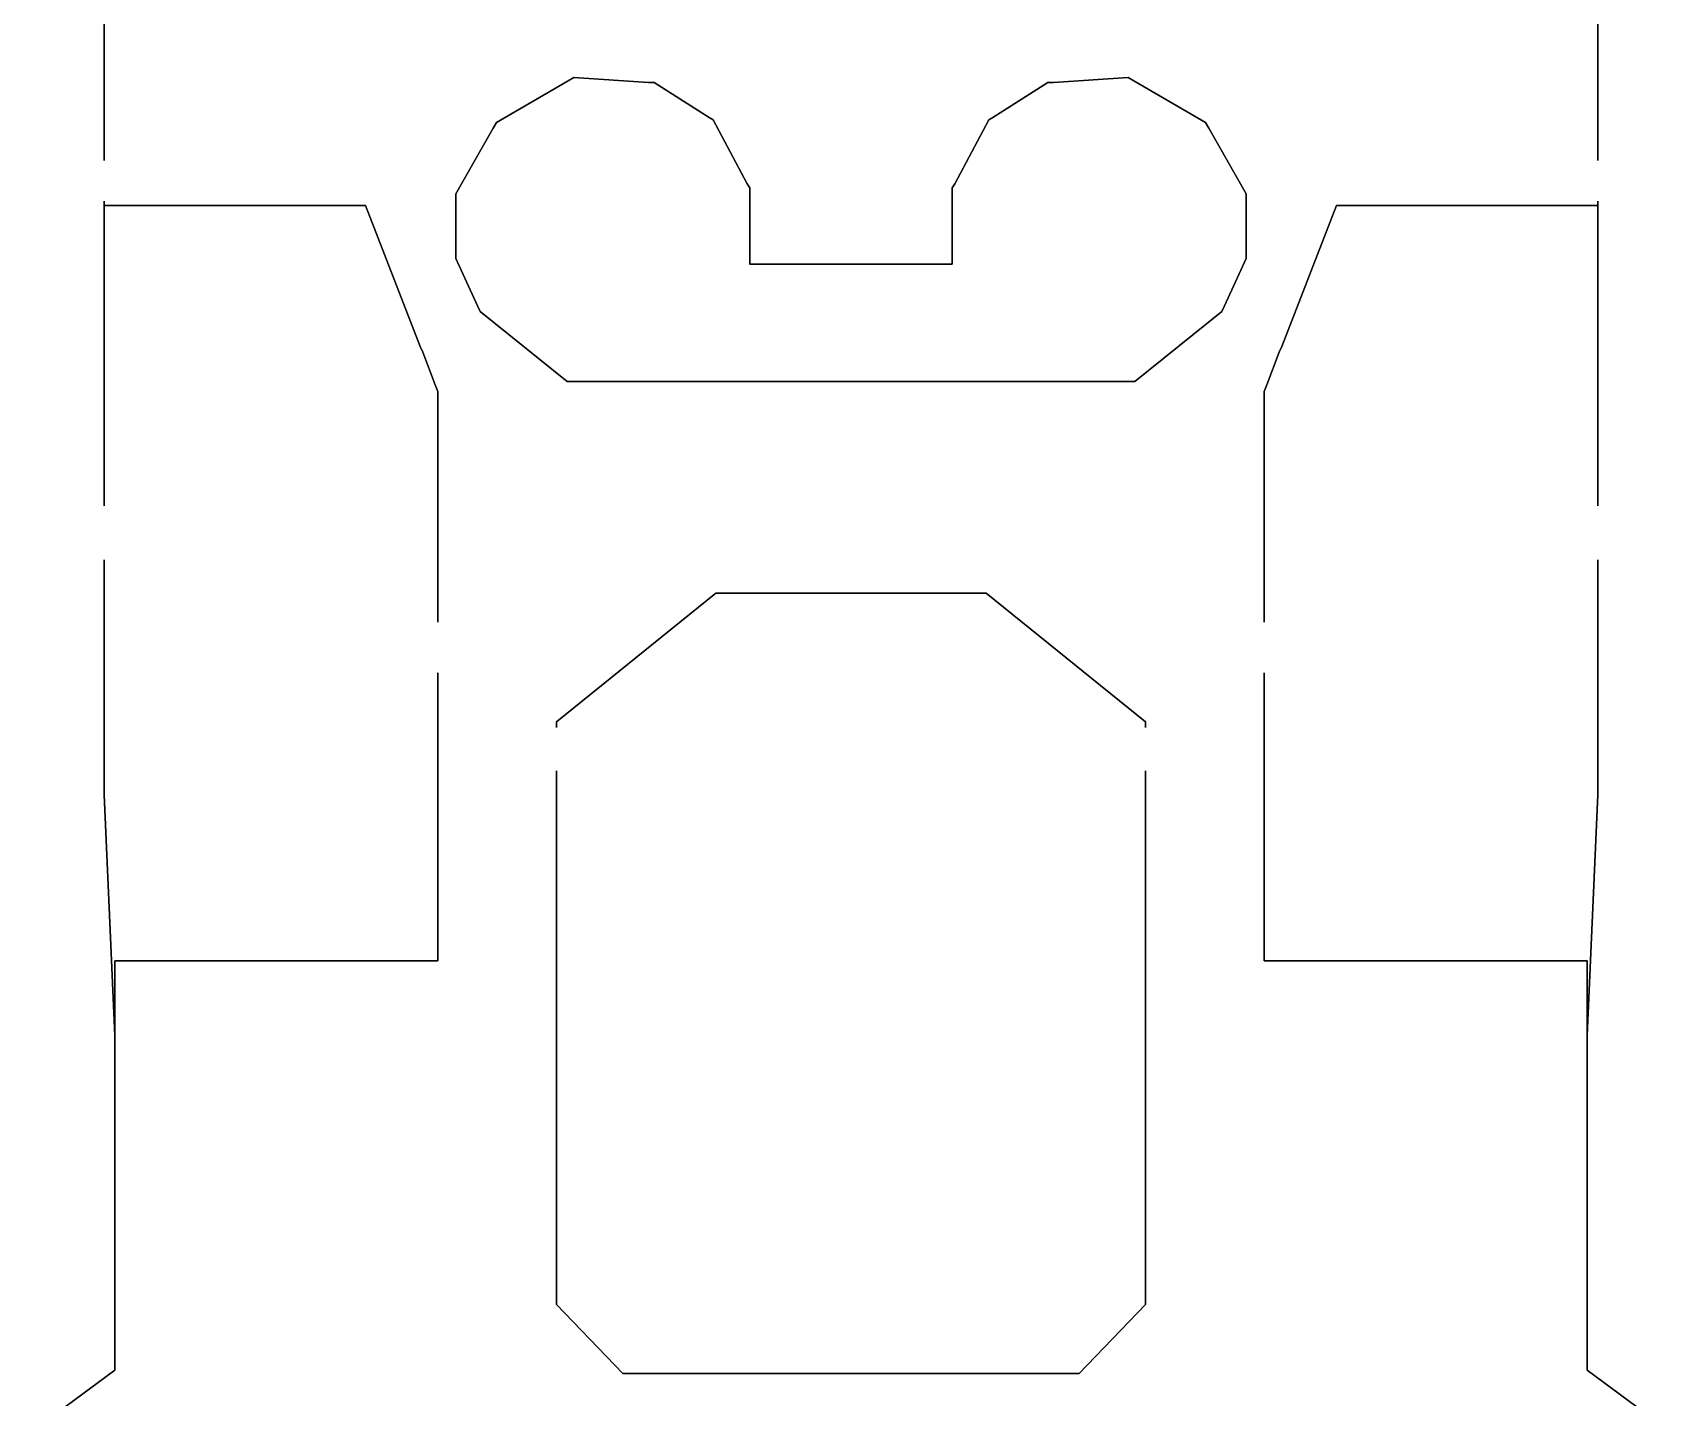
# Model space of a CAD drawing. Extents: x -10 to 10, y -44 to 57.
# Drawn here: x -9.86 to 9.86, y -32.22 to -15.78 of the extents above; entities that cross this region are included whole.
import ezdxf

# ---------------------------------------------------------------- set-up
doc = ezdxf.new("R2010")
doc.units = 0
doc.layers.add('RAILINGS', color=6, linetype='CONTINUOUS')

msp = doc.modelspace()

# ---------------------------------------------------------------- linework, layer by layer
at = {"layer": 'RAILINGS'}
for points in [[(-9, -17.32, 6.36), (-9, -13.11, 6.36), (-9, -13.11, 7.56), (-9, -17.32, 7.31)], [(-9, -17.32, 7.31), (-9, -13.11, 7.56), (-9, -13.11, 6.36), (-9, -17.32, 6.36)], [(9, -17.32, 7.31), (9, -13.11, 7.56), (9, -13.11, 6.36), (9, -17.32, 6.36)], [(9, -17.32, 6.36), (9, -13.11, 6.36), (9, -13.11, 7.56), (9, -17.32, 7.31)], [(-4.27, -16.86, 9.34), (-4.27, -16.86, 9.27), (-3.41, -16.36, 9.27), (-3.41, -16.36, 9.34)], [(-3.41, -16.36, 9.34), (-3.41, -16.36, 9.27), (-4.27, -16.86, 9.27), (-4.27, -16.86, 9.34)], [(-4.27, -16.86, 9.77), (-4.27, -16.86, 9.7), (-3.41, -16.36, 9.7), (-3.41, -16.36, 9.77)], [(-3.41, -16.36, 9.77), (-3.41, -16.36, 9.7), (-4.27, -16.86, 9.7), (-4.27, -16.86, 9.77)], [(-3.41, -16.36, 8.84), (-3.34, -16.32, 8.84), (-3.34, -16.32, 9.77), (-3.41, -16.36, 9.77)], [(-3.41, -16.36, 9.77), (-3.34, -16.32, 9.77), (-3.34, -16.32, 8.84), (-3.41, -16.36, 8.84)], [(-3.34, -16.32, 9.34), (-3.34, -16.32, 9.27), (-2.44, -16.38, 9.27), (-2.44, -16.38, 9.34)], [(-2.44, -16.38, 9.34), (-2.44, -16.38, 9.27), (-3.34, -16.32, 9.27), (-3.34, -16.32, 9.34)], [(-3.34, -16.32, 9.77), (-3.34, -16.32, 9.7), (-2.44, -16.38, 9.7), (-2.44, -16.38, 9.77)], [(-2.44, -16.38, 9.77), (-2.44, -16.38, 9.7), (-3.34, -16.32, 9.7), (-3.34, -16.32, 9.77)], [(2.44, -16.38, 9.34), (2.44, -16.38, 9.27), (3.34, -16.32, 9.27), (3.34, -16.32, 9.34)], [(3.34, -16.32, 9.34), (3.34, -16.32, 9.27), (2.44, -16.38, 9.27), (2.44, -16.38, 9.34)], [(2.44, -16.38, 9.77), (2.44, -16.38, 9.7), (3.34, -16.32, 9.7), (3.34, -16.32, 9.77)], [(3.34, -16.32, 9.77), (3.34, -16.32, 9.7), (2.44, -16.38, 9.7), (2.44, -16.38, 9.77)], [(3.41, -16.36, 9.77), (3.34, -16.32, 9.77), (3.34, -16.32, 8.84), (3.41, -16.36, 8.84)], [(3.41, -16.36, 8.84), (3.34, -16.32, 8.84), (3.34, -16.32, 9.77), (3.41, -16.36, 9.77)], [(3.41, -16.36, 9.34), (3.41, -16.36, 9.27), (4.27, -16.86, 9.27), (4.27, -16.86, 9.34)], [(4.27, -16.86, 9.34), (4.27, -16.86, 9.27), (3.41, -16.36, 9.27), (3.41, -16.36, 9.34)], [(3.41, -16.36, 9.77), (3.41, -16.36, 9.7), (4.27, -16.86, 9.7), (4.27, -16.86, 9.77)], [(4.27, -16.86, 9.77), (4.27, -16.86, 9.7), (3.41, -16.36, 9.7), (3.41, -16.36, 9.77)], [(-2.44, -16.38, 9.77), (-2.37, -16.38, 9.77), (-2.37, -16.38, 8.84), (-2.44, -16.38, 8.84)], [(-2.44, -16.38, 8.84), (-2.37, -16.38, 8.84), (-2.37, -16.38, 9.77), (-2.44, -16.38, 9.77)], [(-2.37, -16.38, 9.34), (-2.37, -16.38, 9.27), (-1.71, -16.8, 9.27), (-1.71, -16.8, 9.34)], [(-1.71, -16.8, 9.34), (-1.71, -16.8, 9.27), (-2.37, -16.38, 9.27), (-2.37, -16.38, 9.34)], [(-2.37, -16.38, 9.77), (-2.37, -16.38, 9.7), (-1.71, -16.8, 9.7), (-1.71, -16.8, 9.77)], [(-1.71, -16.8, 9.77), (-1.71, -16.8, 9.7), (-2.37, -16.38, 9.7), (-2.37, -16.38, 9.77)], [(1.71, -16.8, 9.34), (1.71, -16.8, 9.27), (2.37, -16.38, 9.27), (2.37, -16.38, 9.34)], [(2.37, -16.38, 9.34), (2.37, -16.38, 9.27), (1.71, -16.8, 9.27), (1.71, -16.8, 9.34)], [(1.71, -16.8, 9.77), (1.71, -16.8, 9.7), (2.37, -16.38, 9.7), (2.37, -16.38, 9.77)], [(2.37, -16.38, 9.77), (2.37, -16.38, 9.7), (1.71, -16.8, 9.7), (1.71, -16.8, 9.77)], [(2.44, -16.38, 9.77), (2.37, -16.38, 9.77), (2.37, -16.38, 8.84), (2.44, -16.38, 8.84)], [(2.44, -16.38, 8.84), (2.37, -16.38, 8.84), (2.37, -16.38, 9.77), (2.44, -16.38, 9.77)], [(-4.76, -17.72, 9.34), (-4.76, -17.72, 9.27), (-4.31, -16.93, 9.27), (-4.31, -16.93, 9.34)], [(-4.31, -16.93, 9.34), (-4.31, -16.93, 9.27), (-4.76, -17.72, 9.27), (-4.76, -17.72, 9.34)], [(-4.76, -17.72, 9.77), (-4.76, -17.72, 9.7), (-4.31, -16.93, 9.7), (-4.31, -16.93, 9.77)], [(-4.31, -16.93, 9.77), (-4.31, -16.93, 9.7), (-4.76, -17.72, 9.7), (-4.76, -17.72, 9.77)], [(-4.31, -16.93, 8.84), (-4.27, -16.86, 8.84), (-4.27, -16.86, 9.77), (-4.31, -16.93, 9.77)], [(-4.31, -16.93, 9.77), (-4.27, -16.86, 9.77), (-4.27, -16.86, 8.84), (-4.31, -16.93, 8.84)], [(-1.71, -16.8, 9.77), (-1.66, -16.83, 9.77), (-1.66, -16.83, 8.84), (-1.71, -16.8, 8.84)], [(-1.71, -16.8, 8.84), (-1.66, -16.83, 8.84), (-1.66, -16.83, 9.77), (-1.71, -16.8, 9.77)], [(-1.25, -17.6, 9.34), (-1.25, -17.6, 9.27), (-1.66, -16.83, 9.27), (-1.66, -16.83, 9.34)], [(-1.66, -16.83, 9.34), (-1.66, -16.83, 9.27), (-1.25, -17.6, 9.27), (-1.25, -17.6, 9.34)], [(-1.66, -16.83, 9.77), (-1.66, -16.83, 9.7), (-1.25, -17.6, 9.7), (-1.25, -17.6, 9.77)], [(-1.25, -17.6, 9.77), (-1.25, -17.6, 9.7), (-1.66, -16.83, 9.7), (-1.66, -16.83, 9.77)], [(1.25, -17.6, 9.34), (1.25, -17.6, 9.27), (1.66, -16.83, 9.27), (1.66, -16.83, 9.34)], [(1.66, -16.83, 9.34), (1.66, -16.83, 9.27), (1.25, -17.6, 9.27), (1.25, -17.6, 9.34)], [(1.25, -17.6, 9.77), (1.25, -17.6, 9.7), (1.66, -16.83, 9.7), (1.66, -16.83, 9.77)], [(1.66, -16.83, 9.77), (1.66, -16.83, 9.7), (1.25, -17.6, 9.7), (1.25, -17.6, 9.77)], [(1.71, -16.8, 8.84), (1.66, -16.83, 8.84), (1.66, -16.83, 9.77), (1.71, -16.8, 9.77)], [(1.71, -16.8, 9.77), (1.66, -16.83, 9.77), (1.66, -16.83, 8.84), (1.71, -16.8, 8.84)], [(4.31, -16.93, 9.77), (4.27, -16.86, 9.77), (4.27, -16.86, 8.84), (4.31, -16.93, 8.84)], [(4.31, -16.93, 8.84), (4.27, -16.86, 8.84), (4.27, -16.86, 9.77), (4.31, -16.93, 9.77)], [(4.76, -17.72, 9.77), (4.76, -17.72, 9.7), (4.31, -16.93, 9.7), (4.31, -16.93, 9.77)], [(4.31, -16.93, 9.77), (4.31, -16.93, 9.7), (4.76, -17.72, 9.7), (4.76, -17.72, 9.77)], [(4.76, -17.72, 9.34), (4.76, -17.72, 9.27), (4.31, -16.93, 9.27), (4.31, -16.93, 9.34)], [(4.31, -16.93, 9.34), (4.31, -16.93, 9.27), (4.76, -17.72, 9.27), (4.76, -17.72, 9.34)], [(-4.76, -17.79, 9.77), (-4.76, -17.72, 9.77), (-4.76, -17.72, 8.84), (-4.76, -17.79, 8.84)], [(-4.76, -17.79, 8.84), (-4.76, -17.72, 8.84), (-4.76, -17.72, 9.77), (-4.76, -17.79, 9.77)], [(-1.25, -17.6, 9.77), (-1.22, -17.65, 9.77), (-1.22, -17.65, 8.84), (-1.25, -17.6, 8.84)], [(-1.25, -17.6, 8.84), (-1.22, -17.65, 8.84), (-1.22, -17.65, 9.77), (-1.25, -17.6, 9.77)], [(-1.22, -18.52, 9.34), (-1.22, -18.52, 9.27), (-1.22, -17.65, 9.27), (-1.22, -17.65, 9.34)], [(-1.22, -17.65, 9.34), (-1.22, -17.65, 9.27), (-1.22, -18.52, 9.27), (-1.22, -18.52, 9.34)], [(-1.22, -18.52, 9.77), (-1.22, -18.52, 9.7), (-1.22, -17.65, 9.7), (-1.22, -17.65, 9.77)], [(-1.22, -17.65, 9.77), (-1.22, -17.65, 9.7), (-1.22, -18.52, 9.7), (-1.22, -18.52, 9.77)], [(1.25, -17.6, 8.84), (1.22, -17.65, 8.84), (1.22, -17.65, 9.77), (1.25, -17.6, 9.77)], [(1.25, -17.6, 9.77), (1.22, -17.65, 9.77), (1.22, -17.65, 8.84), (1.25, -17.6, 8.84)], [(1.22, -18.52, 9.34), (1.22, -18.52, 9.27), (1.22, -17.65, 9.27), (1.22, -17.65, 9.34)], [(1.22, -17.65, 9.34), (1.22, -17.65, 9.27), (1.22, -18.52, 9.27), (1.22, -18.52, 9.34)], [(1.22, -18.52, 9.77), (1.22, -18.52, 9.7), (1.22, -17.65, 9.7), (1.22, -17.65, 9.77)], [(1.22, -17.65, 9.77), (1.22, -17.65, 9.7), (1.22, -18.52, 9.7), (1.22, -18.52, 9.77)], [(4.76, -17.79, 8.84), (4.76, -17.72, 8.84), (4.76, -17.72, 9.77), (4.76, -17.79, 9.77)], [(4.76, -17.79, 9.77), (4.76, -17.72, 9.77), (4.76, -17.72, 8.84), (4.76, -17.79, 8.84)], [(-9, -17.86, 7.29), (-9, -17.81, 7.29), (-9, -17.81, 6.36), (-9, -17.86, 6.36)], [(-9, -17.86, 6.36), (-9, -17.81, 6.36), (-9, -17.81, 7.29), (-9, -17.86, 7.29)], [(-9, -17.86, 6.86), (-9, -17.86, 6.79), (-5.9, -17.86, 6.79), (-5.9, -17.86, 6.86)], [(-5.9, -17.86, 6.86), (-5.9, -17.86, 6.79), (-9, -17.86, 6.79), (-9, -17.86, 6.86)], [(-5.9, -17.86, 7.29), (-5.9, -17.86, 7.22), (-9, -17.86, 7.22), (-9, -17.86, 7.29)], [(-9, -17.86, 7.29), (-9, -17.86, 7.22), (-5.9, -17.86, 7.22), (-5.9, -17.86, 7.29)], [(-9, -17.86, 4.49), (-9, -17.86, 4.42), (-9, -18.99, 4.42), (-9, -18.99, 4.49)], [(-9, -18.99, 4.49), (-9, -18.99, 4.42), (-9, -17.86, 4.42), (-9, -17.86, 4.49)], [(-9, -17.86, 4.92), (-9, -17.86, 4.85), (-9, -18.99, 4.85), (-9, -18.99, 4.92)], [(-9, -18.99, 4.92), (-9, -18.99, 4.85), (-9, -17.86, 4.85), (-9, -17.86, 4.92)], [(-5.9, -17.86, 6.36), (-5.85, -17.86, 6.36), (-5.85, -17.86, 7.29), (-5.9, -17.86, 7.29)], [(-5.9, -17.86, 7.29), (-5.85, -17.86, 7.29), (-5.85, -17.86, 6.36), (-5.9, -17.86, 6.36)], [(-5.85, -17.86, 7.29), (-5.85, -17.86, 7.22), (-5.19, -19.56, 7.22), (-5.19, -19.56, 7.29)], [(-5.19, -19.56, 7.29), (-5.19, -19.56, 7.22), (-5.85, -17.86, 7.22), (-5.85, -17.86, 7.29)], [(-5.19, -19.56, 6.86), (-5.19, -19.56, 6.79), (-5.85, -17.86, 6.79), (-5.85, -17.86, 6.86)], [(-5.85, -17.86, 6.86), (-5.85, -17.86, 6.79), (-5.19, -19.56, 6.79), (-5.19, -19.56, 6.86)], [(-4.76, -17.79, 9.34), (-4.76, -17.79, 9.27), (-4.76, -18.43, 9.27), (-4.76, -18.43, 9.34)], [(-4.76, -18.43, 9.34), (-4.76, -18.43, 9.27), (-4.76, -17.79, 9.27), (-4.76, -17.79, 9.34)], [(-4.76, -17.79, 9.77), (-4.76, -17.79, 9.7), (-4.76, -18.43, 9.7), (-4.76, -18.43, 9.77)], [(-4.76, -18.43, 9.77), (-4.76, -18.43, 9.7), (-4.76, -17.79, 9.7), (-4.76, -17.79, 9.77)], [(4.76, -17.79, 9.34), (4.76, -17.79, 9.27), (4.76, -18.43, 9.27), (4.76, -18.43, 9.34)], [(4.76, -18.43, 9.34), (4.76, -18.43, 9.27), (4.76, -17.79, 9.27), (4.76, -17.79, 9.34)], [(4.76, -17.79, 9.77), (4.76, -17.79, 9.7), (4.76, -18.43, 9.7), (4.76, -18.43, 9.77)], [(4.76, -18.43, 9.77), (4.76, -18.43, 9.7), (4.76, -17.79, 9.7), (4.76, -17.79, 9.77)], [(5.85, -17.86, 6.86), (5.85, -17.86, 6.79), (5.19, -19.56, 6.79), (5.19, -19.56, 6.86)], [(5.19, -19.56, 6.86), (5.19, -19.56, 6.79), (5.85, -17.86, 6.79), (5.85, -17.86, 6.86)], [(5.19, -19.56, 7.29), (5.19, -19.56, 7.22), (5.85, -17.86, 7.22), (5.85, -17.86, 7.29)], [(5.85, -17.86, 7.29), (5.85, -17.86, 7.22), (5.19, -19.56, 7.22), (5.19, -19.56, 7.29)], [(5.9, -17.86, 7.29), (5.85, -17.86, 7.29), (5.85, -17.86, 6.36), (5.9, -17.86, 6.36)], [(5.9, -17.86, 6.36), (5.85, -17.86, 6.36), (5.85, -17.86, 7.29), (5.9, -17.86, 7.29)], [(9, -17.86, 7.29), (9, -17.86, 7.22), (5.9, -17.86, 7.22), (5.9, -17.86, 7.29)], [(5.9, -17.86, 7.29), (5.9, -17.86, 7.22), (9, -17.86, 7.22), (9, -17.86, 7.29)], [(5.9, -17.86, 6.86), (5.9, -17.86, 6.79), (9, -17.86, 6.79), (9, -17.86, 6.86)], [(9, -17.86, 6.86), (9, -17.86, 6.79), (5.9, -17.86, 6.79), (5.9, -17.86, 6.86)], [(9, -17.86, 6.36), (9, -17.81, 6.36), (9, -17.81, 7.29), (9, -17.86, 7.29)], [(9, -17.86, 7.29), (9, -17.81, 7.29), (9, -17.81, 6.36), (9, -17.86, 6.36)], [(9, -18.99, 4.92), (9, -18.99, 4.85), (9, -17.86, 4.85), (9, -17.86, 4.92)], [(9, -17.86, 4.92), (9, -17.86, 4.85), (9, -18.99, 4.85), (9, -18.99, 4.92)], [(9, -18.99, 4.49), (9, -18.99, 4.42), (9, -17.86, 4.42), (9, -17.86, 4.49)], [(9, -17.86, 4.49), (9, -17.86, 4.42), (9, -18.99, 4.42), (9, -18.99, 4.49)], [(-4.76, -18.5, 9.77), (-4.76, -18.43, 9.77), (-4.76, -18.43, 8.84), (-4.76, -18.5, 8.84)], [(-4.76, -18.5, 8.84), (-4.76, -18.43, 8.84), (-4.76, -18.43, 9.77), (-4.76, -18.5, 9.77)], [(-4.5, -19.07, 9.34), (-4.5, -19.07, 9.27), (-4.76, -18.5, 9.27), (-4.76, -18.5, 9.34)], [(-4.76, -18.5, 9.34), (-4.76, -18.5, 9.27), (-4.5, -19.07, 9.27), (-4.5, -19.07, 9.34)], [(-4.5, -19.07, 9.77), (-4.5, -19.07, 9.7), (-4.76, -18.5, 9.7), (-4.76, -18.5, 9.77)], [(-4.76, -18.5, 9.77), (-4.76, -18.5, 9.7), (-4.5, -19.07, 9.7), (-4.5, -19.07, 9.77)], [(-1.22, -18.52, 8.84), (-1.22, -18.57, 8.84), (-1.22, -18.57, 9.77), (-1.22, -18.52, 9.77)], [(-1.22, -18.52, 9.77), (-1.22, -18.57, 9.77), (-1.22, -18.57, 8.84), (-1.22, -18.52, 8.84)], [(1.22, -18.52, 8.84), (1.22, -18.57, 8.84), (1.22, -18.57, 9.77), (1.22, -18.52, 9.77)], [(1.22, -18.52, 9.77), (1.22, -18.57, 9.77), (1.22, -18.57, 8.84), (1.22, -18.52, 8.84)], [(4.76, -18.5, 9.34), (4.76, -18.5, 9.27), (4.5, -19.07, 9.27), (4.5, -19.07, 9.34)], [(4.5, -19.07, 9.34), (4.5, -19.07, 9.27), (4.76, -18.5, 9.27), (4.76, -18.5, 9.34)], [(4.76, -18.5, 9.77), (4.76, -18.5, 9.7), (4.5, -19.07, 9.7), (4.5, -19.07, 9.77)], [(4.5, -19.07, 9.77), (4.5, -19.07, 9.7), (4.76, -18.5, 9.7), (4.76, -18.5, 9.77)], [(4.76, -18.5, 8.84), (4.76, -18.43, 8.84), (4.76, -18.43, 9.77), (4.76, -18.5, 9.77)], [(4.76, -18.5, 9.77), (4.76, -18.43, 9.77), (4.76, -18.43, 8.84), (4.76, -18.5, 8.84)], [(-1.22, -18.57, 9.77), (-1.22, -18.57, 9.7), (1.22, -18.57, 9.7), (1.22, -18.57, 9.77)], [(1.22, -18.57, 9.77), (1.22, -18.57, 9.7), (-1.22, -18.57, 9.7), (-1.22, -18.57, 9.77)], [(-1.22, -18.57, 9.34), (-1.22, -18.57, 9.27), (1.22, -18.57, 9.27), (1.22, -18.57, 9.34)], [(1.22, -18.57, 9.34), (1.22, -18.57, 9.27), (-1.22, -18.57, 9.27), (-1.22, -18.57, 9.34)], [(-9, -18.99, 3.99), (-9, -19.06, 3.99), (-9, -19.06, 4.92), (-9, -18.99, 4.92)], [(-9, -18.99, 4.92), (-9, -19.06, 4.92), (-9, -19.06, 3.99), (-9, -18.99, 3.99)], [(-9, -21.41, 4.49), (-9, -21.41, 4.42), (-9, -19.06, 4.42), (-9, -19.06, 4.49)], [(-9, -19.06, 4.49), (-9, -19.06, 4.42), (-9, -21.41, 4.42), (-9, -21.41, 4.49)], [(-9, -21.41, 4.92), (-9, -21.41, 4.85), (-9, -19.06, 4.85), (-9, -19.06, 4.92)], [(-9, -19.06, 4.92), (-9, -19.06, 4.85), (-9, -21.41, 4.85), (-9, -21.41, 4.92)], [(-4.47, -19.14, 9.77), (-4.5, -19.07, 9.77), (-4.5, -19.07, 8.84), (-4.47, -19.14, 8.84)], [(-4.47, -19.14, 8.84), (-4.5, -19.07, 8.84), (-4.5, -19.07, 9.77), (-4.47, -19.14, 9.77)], [(4.47, -19.14, 8.84), (4.5, -19.07, 8.84), (4.5, -19.07, 9.77), (4.47, -19.14, 9.77)], [(4.47, -19.14, 9.77), (4.5, -19.07, 9.77), (4.5, -19.07, 8.84), (4.47, -19.14, 8.84)], [(9, -18.99, 4.92), (9, -19.06, 4.92), (9, -19.06, 3.99), (9, -18.99, 3.99)], [(9, -18.99, 3.99), (9, -19.06, 3.99), (9, -19.06, 4.92), (9, -18.99, 4.92)], [(9, -19.06, 4.92), (9, -19.06, 4.85), (9, -21.41, 4.85), (9, -21.41, 4.92)], [(9, -21.41, 4.92), (9, -21.41, 4.85), (9, -19.06, 4.85), (9, -19.06, 4.92)], [(9, -19.06, 4.49), (9, -19.06, 4.42), (9, -21.41, 4.42), (9, -21.41, 4.49)], [(9, -21.41, 4.49), (9, -21.41, 4.42), (9, -19.06, 4.42), (9, -19.06, 4.49)], [(-3.42, -19.98, 9.34), (-3.42, -19.98, 9.27), (-4.47, -19.14, 9.27), (-4.47, -19.14, 9.34)], [(-4.47, -19.14, 9.34), (-4.47, -19.14, 9.27), (-3.42, -19.98, 9.27), (-3.42, -19.98, 9.34)], [(-3.42, -19.98, 9.77), (-3.42, -19.98, 9.7), (-4.47, -19.14, 9.7), (-4.47, -19.14, 9.77)], [(-4.47, -19.14, 9.77), (-4.47, -19.14, 9.7), (-3.42, -19.98, 9.7), (-3.42, -19.98, 9.77)], [(3.42, -19.98, 9.77), (3.42, -19.98, 9.7), (4.47, -19.14, 9.7), (4.47, -19.14, 9.77)], [(4.47, -19.14, 9.77), (4.47, -19.14, 9.7), (3.42, -19.98, 9.7), (3.42, -19.98, 9.77)], [(3.42, -19.98, 9.34), (3.42, -19.98, 9.27), (4.47, -19.14, 9.27), (4.47, -19.14, 9.34)], [(4.47, -19.14, 9.34), (4.47, -19.14, 9.27), (3.42, -19.98, 9.27), (3.42, -19.98, 9.34)], [(-5.19, -19.56, 7.29), (-5.16, -19.63, 7.29), (-5.16, -19.63, 6.36), (-5.19, -19.56, 6.36)], [(-5.19, -19.56, 6.36), (-5.16, -19.63, 6.36), (-5.16, -19.63, 7.29), (-5.19, -19.56, 7.29)], [(-5.16, -19.63, 7.29), (-5.16, -19.63, 7.22), (-5.01, -20.02, 7.22), (-5.01, -20.02, 7.29)], [(-5.01, -20.02, 7.29), (-5.01, -20.02, 7.22), (-5.16, -19.63, 7.22), (-5.16, -19.63, 7.29)], [(-5.01, -20.02, 6.86), (-5.01, -20.02, 6.79), (-5.16, -19.63, 6.79), (-5.16, -19.63, 6.86)], [(-5.16, -19.63, 6.86), (-5.16, -19.63, 6.79), (-5.01, -20.02, 6.79), (-5.01, -20.02, 6.86)], [(5.16, -19.63, 6.86), (5.16, -19.63, 6.79), (5.01, -20.02, 6.79), (5.01, -20.02, 6.86)], [(5.01, -20.02, 6.86), (5.01, -20.02, 6.79), (5.16, -19.63, 6.79), (5.16, -19.63, 6.86)], [(5.01, -20.02, 7.29), (5.01, -20.02, 7.22), (5.16, -19.63, 7.22), (5.16, -19.63, 7.29)], [(5.16, -19.63, 7.29), (5.16, -19.63, 7.22), (5.01, -20.02, 7.22), (5.01, -20.02, 7.29)], [(5.19, -19.56, 6.36), (5.16, -19.63, 6.36), (5.16, -19.63, 7.29), (5.19, -19.56, 7.29)], [(5.19, -19.56, 7.29), (5.16, -19.63, 7.29), (5.16, -19.63, 6.36), (5.19, -19.56, 6.36)], [(-5.01, -20.02, 6.36), (-4.98, -20.1, 6.36), (-4.98, -20.1, 7.29), (-5.01, -20.02, 7.29)], [(-5.01, -20.02, 7.29), (-4.98, -20.1, 7.29), (-4.98, -20.1, 6.36), (-5.01, -20.02, 6.36)], [(-4.98, -20.1, 7.29), (-4.98, -20.1, 7.22), (-4.98, -22.81, 7.22), (-4.98, -22.81, 7.29)], [(-4.98, -22.81, 7.29), (-4.98, -22.81, 7.22), (-4.98, -20.1, 7.22), (-4.98, -20.1, 7.29)], [(-4.98, -22.81, 6.86), (-4.98, -22.81, 6.79), (-4.98, -20.1, 6.79), (-4.98, -20.1, 6.86)], [(-4.98, -20.1, 6.86), (-4.98, -20.1, 6.79), (-4.98, -22.81, 6.79), (-4.98, -22.81, 6.86)], [(-3.35, -19.98, 8.84), (-3.42, -19.98, 8.84), (-3.42, -19.98, 9.77), (-3.35, -19.98, 9.77)], [(-3.35, -19.98, 9.77), (-3.42, -19.98, 9.77), (-3.42, -19.98, 8.84), (-3.35, -19.98, 8.84)], [(3.35, -19.98, 9.77), (3.35, -19.98, 9.7), (-3.35, -19.98, 9.7), (-3.35, -19.98, 9.77)], [(-3.35, -19.98, 9.77), (-3.35, -19.98, 9.7), (3.35, -19.98, 9.7), (3.35, -19.98, 9.77)], [(3.35, -19.98, 9.34), (3.35, -19.98, 9.27), (-3.35, -19.98, 9.27), (-3.35, -19.98, 9.34)], [(-3.35, -19.98, 9.34), (-3.35, -19.98, 9.27), (3.35, -19.98, 9.27), (3.35, -19.98, 9.34)], [(3.35, -19.98, 8.84), (3.42, -19.98, 8.84), (3.42, -19.98, 9.77), (3.35, -19.98, 9.77)], [(3.35, -19.98, 9.77), (3.42, -19.98, 9.77), (3.42, -19.98, 8.84), (3.35, -19.98, 8.84)], [(5.01, -20.02, 7.29), (4.98, -20.1, 7.29), (4.98, -20.1, 6.36), (5.01, -20.02, 6.36)], [(5.01, -20.02, 6.36), (4.98, -20.1, 6.36), (4.98, -20.1, 7.29), (5.01, -20.02, 7.29)], [(4.98, -20.1, 6.86), (4.98, -20.1, 6.79), (4.98, -22.81, 6.79), (4.98, -22.81, 6.86)], [(4.98, -22.81, 6.86), (4.98, -22.81, 6.79), (4.98, -20.1, 6.79), (4.98, -20.1, 6.86)], [(4.98, -22.81, 7.29), (4.98, -22.81, 7.22), (4.98, -20.1, 7.22), (4.98, -20.1, 7.29)], [(4.98, -20.1, 7.29), (4.98, -20.1, 7.22), (4.98, -22.81, 7.22), (4.98, -22.81, 7.29)], [(-9, -21.41, 4.92), (-9, -21.48, 4.92), (-9, -21.48, 3.99), (-9, -21.41, 3.99)], [(-9, -21.41, 3.99), (-9, -21.48, 3.99), (-9, -21.48, 4.92), (-9, -21.41, 4.92)], [(9, -21.41, 3.99), (9, -21.48, 3.99), (9, -21.48, 4.92), (9, -21.41, 4.92)], [(9, -21.41, 4.92), (9, -21.48, 4.92), (9, -21.48, 3.99), (9, -21.41, 3.99)], [(-9, -22.13, 3.99), (-9, -22.2, 3.99), (-9, -22.2, 4.92), (-9, -22.13, 4.92)], [(-9, -22.13, 4.92), (-9, -22.2, 4.92), (-9, -22.2, 3.99), (-9, -22.13, 3.99)], [(-9, -22.2, 4.49), (-9, -22.2, 4.42), (-9, -24.89, 4.42), (-9, -24.89, 4.49)], [(-9, -24.89, 4.49), (-9, -24.89, 4.42), (-9, -22.2, 4.42), (-9, -22.2, 4.49)], [(-9, -22.2, 4.92), (-9, -22.2, 4.85), (-9, -24.89, 4.85), (-9, -24.89, 4.92)], [(-9, -24.89, 4.92), (-9, -24.89, 4.85), (-9, -22.2, 4.85), (-9, -22.2, 4.92)], [(9, -22.13, 4.92), (9, -22.2, 4.92), (9, -22.2, 3.99), (9, -22.13, 3.99)], [(9, -22.13, 3.99), (9, -22.2, 3.99), (9, -22.2, 4.92), (9, -22.13, 4.92)], [(9, -24.89, 4.92), (9, -24.89, 4.85), (9, -22.2, 4.85), (9, -22.2, 4.92)], [(9, -22.2, 4.92), (9, -22.2, 4.85), (9, -24.89, 4.85), (9, -24.89, 4.92)], [(9, -24.89, 4.49), (9, -24.89, 4.42), (9, -22.2, 4.42), (9, -22.2, 4.49)], [(9, -22.2, 4.49), (9, -22.2, 4.42), (9, -24.89, 4.42), (9, -24.89, 4.49)], [(-3.55, -24.08, 9.23), (-3.55, -24.08, 9.16), (-1.63, -22.53, 9.16), (-1.63, -22.53, 9.23)], [(-1.63, -22.53, 9.23), (-1.63, -22.53, 9.16), (-3.55, -24.08, 9.16), (-3.55, -24.08, 9.23)], [(-3.55, -24.08, 9.66), (-3.55, -24.08, 9.59), (-1.63, -22.53, 9.59), (-1.63, -22.53, 9.66)], [(-1.63, -22.53, 9.66), (-1.63, -22.53, 9.59), (-3.55, -24.08, 9.59), (-3.55, -24.08, 9.66)], [(-1.63, -22.53, 8.73), (-1.56, -22.53, 8.73), (-1.56, -22.53, 9.66), (-1.63, -22.53, 9.66)], [(-1.63, -22.53, 9.66), (-1.56, -22.53, 9.66), (-1.56, -22.53, 8.73), (-1.63, -22.53, 8.73)], [(-1.56, -22.53, 9.66), (-1.56, -22.53, 9.59), (1.56, -22.53, 9.59), (1.56, -22.53, 9.66)], [(1.56, -22.53, 9.66), (1.56, -22.53, 9.59), (-1.56, -22.53, 9.59), (-1.56, -22.53, 9.66)], [(-1.56, -22.53, 9.23), (-1.56, -22.53, 9.16), (1.56, -22.53, 9.16), (1.56, -22.53, 9.23)], [(1.56, -22.53, 9.23), (1.56, -22.53, 9.16), (-1.56, -22.53, 9.16), (-1.56, -22.53, 9.23)], [(1.63, -22.53, 9.66), (1.56, -22.53, 9.66), (1.56, -22.53, 8.73), (1.63, -22.53, 8.73)], [(1.63, -22.53, 8.73), (1.56, -22.53, 8.73), (1.56, -22.53, 9.66), (1.63, -22.53, 9.66)], [(1.63, -22.53, 9.23), (1.63, -22.53, 9.16), (3.55, -24.08, 9.16), (3.55, -24.08, 9.23)], [(3.55, -24.08, 9.23), (3.55, -24.08, 9.16), (1.63, -22.53, 9.16), (1.63, -22.53, 9.23)], [(1.63, -22.53, 9.66), (1.63, -22.53, 9.59), (3.55, -24.08, 9.59), (3.55, -24.08, 9.66)], [(3.55, -24.08, 9.66), (3.55, -24.08, 9.59), (1.63, -22.53, 9.59), (1.63, -22.53, 9.66)], [(-4.98, -22.81, 7.29), (-4.98, -22.88, 7.29), (-4.98, -22.88, 6.36), (-4.98, -22.81, 6.36)], [(-4.98, -22.81, 6.36), (-4.98, -22.88, 6.36), (-4.98, -22.88, 7.29), (-4.98, -22.81, 7.29)], [(4.98, -22.81, 6.36), (4.98, -22.88, 6.36), (4.98, -22.88, 7.29), (4.98, -22.81, 7.29)], [(4.98, -22.81, 7.29), (4.98, -22.88, 7.29), (4.98, -22.88, 6.36), (4.98, -22.81, 6.36)], [(-4.98, -23.49, 6.36), (-4.98, -23.56, 6.36), (-4.98, -23.56, 7.29), (-4.98, -23.49, 7.29)], [(-4.98, -23.49, 7.29), (-4.98, -23.56, 7.29), (-4.98, -23.56, 6.36), (-4.98, -23.49, 6.36)], [(-4.98, -23.56, 7.29), (-4.98, -23.56, 7.22), (-4.98, -25.24, 7.22), (-4.98, -25.24, 7.29)], [(-4.98, -25.24, 7.29), (-4.98, -25.24, 7.22), (-4.98, -23.56, 7.22), (-4.98, -23.56, 7.29)], [(-4.98, -25.24, 6.86), (-4.98, -25.24, 6.79), (-4.98, -23.56, 6.79), (-4.98, -23.56, 6.86)], [(-4.98, -23.56, 6.86), (-4.98, -23.56, 6.79), (-4.98, -25.24, 6.79), (-4.98, -25.24, 6.86)], [(4.98, -23.49, 7.29), (4.98, -23.56, 7.29), (4.98, -23.56, 6.36), (4.98, -23.49, 6.36)], [(4.98, -23.49, 6.36), (4.98, -23.56, 6.36), (4.98, -23.56, 7.29), (4.98, -23.49, 7.29)], [(4.98, -23.56, 6.86), (4.98, -23.56, 6.79), (4.98, -25.24, 6.79), (4.98, -25.24, 6.86)], [(4.98, -25.24, 6.86), (4.98, -25.24, 6.79), (4.98, -23.56, 6.79), (4.98, -23.56, 6.86)], [(4.98, -25.24, 7.29), (4.98, -25.24, 7.22), (4.98, -23.56, 7.22), (4.98, -23.56, 7.29)], [(4.98, -23.56, 7.29), (4.98, -23.56, 7.22), (4.98, -25.24, 7.22), (4.98, -25.24, 7.29)], [(-3.55, -24.08, 9.66), (-3.55, -24.15, 9.66), (-3.55, -24.15, 8.73), (-3.55, -24.08, 8.73)], [(-3.55, -24.08, 8.73), (-3.55, -24.15, 8.73), (-3.55, -24.15, 9.66), (-3.55, -24.08, 9.66)], [(3.55, -24.08, 9.66), (3.55, -24.15, 9.66), (3.55, -24.15, 8.73), (3.55, -24.08, 8.73)], [(3.55, -24.08, 8.73), (3.55, -24.15, 8.73), (3.55, -24.15, 9.66), (3.55, -24.08, 9.66)], [(-3.55, -24.67, 9.66), (-3.55, -24.74, 9.66), (-3.55, -24.74, 8.73), (-3.55, -24.67, 8.73)], [(-3.55, -24.67, 8.73), (-3.55, -24.74, 8.73), (-3.55, -24.74, 9.66), (-3.55, -24.67, 9.66)], [(-3.55, -24.74, 9.66), (-3.55, -24.74, 9.59), (-3.55, -26.48, 9.59), (-3.55, -26.48, 9.66)], [(-3.55, -26.48, 9.66), (-3.55, -26.48, 9.59), (-3.55, -24.74, 9.59), (-3.55, -24.74, 9.66)], [(-3.55, -24.74, 9.23), (-3.55, -24.74, 9.16), (-3.55, -26.48, 9.16), (-3.55, -26.48, 9.23)], [(-3.55, -26.48, 9.23), (-3.55, -26.48, 9.16), (-3.55, -24.74, 9.16), (-3.55, -24.74, 9.23)], [(3.55, -24.67, 8.73), (3.55, -24.74, 8.73), (3.55, -24.74, 9.66), (3.55, -24.67, 9.66)], [(3.55, -24.67, 9.66), (3.55, -24.74, 9.66), (3.55, -24.74, 8.73), (3.55, -24.67, 8.73)], [(3.55, -26.48, 9.66), (3.55, -26.48, 9.59), (3.55, -24.74, 9.59), (3.55, -24.74, 9.66)], [(3.55, -24.74, 9.66), (3.55, -24.74, 9.59), (3.55, -26.48, 9.59), (3.55, -26.48, 9.66)], [(3.55, -26.48, 9.23), (3.55, -26.48, 9.16), (3.55, -24.74, 9.16), (3.55, -24.74, 9.23)], [(3.55, -24.74, 9.23), (3.55, -24.74, 9.16), (3.55, -26.48, 9.16), (3.55, -26.48, 9.23)], [(-9, -24.89, 3.99), (-9, -24.96, 3.99), (-9, -24.96, 4.92), (-9, -24.89, 4.92)], [(-9, -24.89, 4.92), (-9, -24.96, 4.92), (-9, -24.96, 3.99), (-9, -24.89, 3.99)], [(-8.87, -27.86, 4.49), (-8.87, -27.86, 4.42), (-9, -24.96, 4.42), (-9, -24.96, 4.49)], [(-9, -24.96, 4.49), (-9, -24.96, 4.42), (-8.87, -27.86, 4.42), (-8.87, -27.86, 4.49)], [(-8.87, -27.86, 4.92), (-8.87, -27.86, 4.85), (-9, -24.96, 4.85), (-9, -24.96, 4.92)], [(-9, -24.96, 4.92), (-9, -24.96, 4.85), (-8.87, -27.86, 4.85), (-8.87, -27.86, 4.92)], [(9, -24.96, 4.92), (9, -24.96, 4.85), (8.87, -27.86, 4.85), (8.87, -27.86, 4.92)], [(8.87, -27.86, 4.92), (8.87, -27.86, 4.85), (9, -24.96, 4.85), (9, -24.96, 4.92)], [(9, -24.96, 4.49), (9, -24.96, 4.42), (8.87, -27.86, 4.42), (8.87, -27.86, 4.49)], [(8.87, -27.86, 4.49), (8.87, -27.86, 4.42), (9, -24.96, 4.42), (9, -24.96, 4.49)], [(9, -24.89, 4.92), (9, -24.96, 4.92), (9, -24.96, 3.99), (9, -24.89, 3.99)], [(9, -24.89, 3.99), (9, -24.96, 3.99), (9, -24.96, 4.92), (9, -24.89, 4.92)], [(-4.98, -25.24, 7.29), (-4.98, -25.31, 7.29), (-4.98, -25.31, 6.36), (-4.98, -25.24, 6.36)], [(-4.98, -25.24, 6.36), (-4.98, -25.31, 6.36), (-4.98, -25.31, 7.29), (-4.98, -25.24, 7.29)], [(4.98, -25.24, 6.36), (4.98, -25.31, 6.36), (4.98, -25.31, 7.29), (4.98, -25.24, 7.29)], [(4.98, -25.24, 7.29), (4.98, -25.31, 7.29), (4.98, -25.31, 6.36), (4.98, -25.24, 6.36)], [(-4.98, -26.96, 7.29), (-4.98, -26.96, 7.22), (-4.98, -25.31, 7.22), (-4.98, -25.31, 7.29)], [(-4.98, -25.31, 7.29), (-4.98, -25.31, 7.22), (-4.98, -26.96, 7.22), (-4.98, -26.96, 7.29)], [(-4.98, -26.96, 6.86), (-4.98, -26.96, 6.79), (-4.98, -25.31, 6.79), (-4.98, -25.31, 6.86)], [(-4.98, -25.31, 6.86), (-4.98, -25.31, 6.79), (-4.98, -26.96, 6.79), (-4.98, -26.96, 6.86)], [(4.98, -25.31, 6.86), (4.98, -25.31, 6.79), (4.98, -26.96, 6.79), (4.98, -26.96, 6.86)], [(4.98, -26.96, 6.86), (4.98, -26.96, 6.79), (4.98, -25.31, 6.79), (4.98, -25.31, 6.86)], [(4.98, -25.31, 7.29), (4.98, -25.31, 7.22), (4.98, -26.96, 7.22), (4.98, -26.96, 7.29)], [(4.98, -26.96, 7.29), (4.98, -26.96, 7.22), (4.98, -25.31, 7.22), (4.98, -25.31, 7.29)], [(-3.55, -26.48, 8.73), (-3.55, -26.55, 8.73), (-3.55, -26.55, 9.66), (-3.55, -26.48, 9.66)], [(-3.55, -26.48, 9.66), (-3.55, -26.55, 9.66), (-3.55, -26.55, 8.73), (-3.55, -26.48, 8.73)], [(-3.55, -26.55, 9.23), (-3.55, -26.55, 9.16), (-3.55, -28.85, 9.16), (-3.55, -28.85, 9.23)], [(-3.55, -28.85, 9.23), (-3.55, -28.85, 9.16), (-3.55, -26.55, 9.16), (-3.55, -26.55, 9.23)], [(-3.55, -26.55, 9.66), (-3.55, -26.55, 9.59), (-3.55, -28.85, 9.59), (-3.55, -28.85, 9.66)], [(-3.55, -28.85, 9.66), (-3.55, -28.85, 9.59), (-3.55, -26.55, 9.59), (-3.55, -26.55, 9.66)], [(3.55, -26.48, 9.66), (3.55, -26.55, 9.66), (3.55, -26.55, 8.73), (3.55, -26.48, 8.73)], [(3.55, -26.48, 8.73), (3.55, -26.55, 8.73), (3.55, -26.55, 9.66), (3.55, -26.48, 9.66)], [(3.55, -26.55, 9.66), (3.55, -26.55, 9.59), (3.55, -28.85, 9.59), (3.55, -28.85, 9.66)], [(3.55, -28.85, 9.66), (3.55, -28.85, 9.59), (3.55, -26.55, 9.59), (3.55, -26.55, 9.66)], [(3.55, -26.55, 9.23), (3.55, -26.55, 9.16), (3.55, -28.85, 9.16), (3.55, -28.85, 9.23)], [(3.55, -28.85, 9.23), (3.55, -28.85, 9.16), (3.55, -26.55, 9.16), (3.55, -26.55, 9.23)], [(-8.87, -26.96, 6.86), (-8.87, -26.96, 6.79), (-4.98, -26.96, 6.79), (-4.98, -26.96, 6.86)], [(-4.98, -26.96, 6.86), (-4.98, -26.96, 6.79), (-8.87, -26.96, 6.79), (-8.87, -26.96, 6.86)], [(-8.87, -26.96, 7.29), (-8.87, -26.96, 7.22), (-4.98, -26.96, 7.22), (-4.98, -26.96, 7.29)], [(-4.98, -26.96, 7.29), (-4.98, -26.96, 7.22), (-8.87, -26.96, 7.22), (-8.87, -26.96, 7.29)], [(-8.87, -26.96, 7.29), (-8.87, -27.03, 7.29), (-8.87, -27.03, 6.36), (-8.87, -26.96, 6.36)], [(-8.87, -26.96, 6.36), (-8.87, -27.03, 6.36), (-8.87, -27.03, 7.29), (-8.87, -26.96, 7.29)], [(-5.05, -26.96, 6.36), (-4.98, -26.96, 6.36), (-4.98, -26.96, 7.29), (-5.05, -26.96, 7.29)], [(-5.05, -26.96, 7.29), (-4.98, -26.96, 7.29), (-4.98, -26.96, 6.36), (-5.05, -26.96, 6.36)], [(4.98, -26.96, 7.29), (4.98, -26.96, 7.22), (8.87, -26.96, 7.22), (8.87, -26.96, 7.29)], [(8.87, -26.96, 7.29), (8.87, -26.96, 7.22), (4.98, -26.96, 7.22), (4.98, -26.96, 7.29)], [(4.98, -26.96, 6.86), (4.98, -26.96, 6.79), (8.87, -26.96, 6.79), (8.87, -26.96, 6.86)], [(8.87, -26.96, 6.86), (8.87, -26.96, 6.79), (4.98, -26.96, 6.79), (4.98, -26.96, 6.86)], [(5.05, -26.96, 7.29), (4.98, -26.96, 7.29), (4.98, -26.96, 6.36), (5.05, -26.96, 6.36)], [(5.05, -26.96, 6.36), (4.98, -26.96, 6.36), (4.98, -26.96, 7.29), (5.05, -26.96, 7.29)], [(8.87, -26.96, 6.36), (8.87, -27.03, 6.36), (8.87, -27.03, 7.29), (8.87, -26.96, 7.29)], [(8.87, -26.96, 7.29), (8.87, -27.03, 7.29), (8.87, -27.03, 6.36), (8.87, -26.96, 6.36)], [(-8.87, -28.85, 6.86), (-8.87, -28.85, 6.79), (-8.87, -27.03, 6.79), (-8.87, -27.03, 6.86)], [(-8.87, -27.03, 6.86), (-8.87, -27.03, 6.79), (-8.87, -28.85, 6.79), (-8.87, -28.85, 6.86)], [(-8.87, -28.85, 7.29), (-8.87, -28.85, 7.22), (-8.87, -27.03, 7.22), (-8.87, -27.03, 7.29)], [(-8.87, -27.03, 7.29), (-8.87, -27.03, 7.22), (-8.87, -28.85, 7.22), (-8.87, -28.85, 7.29)], [(8.87, -27.03, 7.29), (8.87, -27.03, 7.22), (8.87, -28.85, 7.22), (8.87, -28.85, 7.29)], [(8.87, -28.85, 7.29), (8.87, -28.85, 7.22), (8.87, -27.03, 7.22), (8.87, -27.03, 7.29)], [(8.87, -27.03, 6.86), (8.87, -27.03, 6.79), (8.87, -28.85, 6.79), (8.87, -28.85, 6.86)], [(8.87, -28.85, 6.86), (8.87, -28.85, 6.79), (8.87, -27.03, 6.79), (8.87, -27.03, 6.86)], [(-8.87, -28.85, 6.36), (-8.87, -28.92, 6.36), (-8.87, -28.92, 7.29), (-8.87, -28.85, 7.29)], [(-8.87, -28.85, 7.29), (-8.87, -28.92, 7.29), (-8.87, -28.92, 6.36), (-8.87, -28.85, 6.36)], [(-8.87, -28.92, 6.86), (-8.87, -28.92, 6.79), (-8.87, -30.52, 6.79), (-8.87, -30.52, 6.86)], [(-8.87, -30.52, 6.86), (-8.87, -30.52, 6.79), (-8.87, -28.92, 6.79), (-8.87, -28.92, 6.86)], [(-8.87, -28.92, 7.29), (-8.87, -28.92, 7.22), (-8.87, -30.52, 7.22), (-8.87, -30.52, 7.29)], [(-8.87, -30.52, 7.29), (-8.87, -30.52, 7.22), (-8.87, -28.92, 7.22), (-8.87, -28.92, 7.29)], [(-3.55, -28.85, 9.66), (-3.55, -28.92, 9.66), (-3.55, -28.92, 8.73), (-3.55, -28.85, 8.73)], [(-3.55, -28.85, 8.73), (-3.55, -28.92, 8.73), (-3.55, -28.92, 9.66), (-3.55, -28.85, 9.66)], [(-3.55, -28.92, 9.66), (-3.55, -28.92, 9.59), (-3.55, -31.03, 9.59), (-3.55, -31.03, 9.66)], [(-3.55, -31.03, 9.66), (-3.55, -31.03, 9.59), (-3.55, -28.92, 9.59), (-3.55, -28.92, 9.66)], [(-3.55, -28.92, 9.23), (-3.55, -28.92, 9.16), (-3.55, -31.03, 9.16), (-3.55, -31.03, 9.23)], [(-3.55, -31.03, 9.23), (-3.55, -31.03, 9.16), (-3.55, -28.92, 9.16), (-3.55, -28.92, 9.23)], [(3.55, -28.85, 8.73), (3.55, -28.92, 8.73), (3.55, -28.92, 9.66), (3.55, -28.85, 9.66)], [(3.55, -28.85, 9.66), (3.55, -28.92, 9.66), (3.55, -28.92, 8.73), (3.55, -28.85, 8.73)], [(3.55, -28.92, 9.66), (3.55, -28.92, 9.59), (3.55, -31.03, 9.59), (3.55, -31.03, 9.66)], [(3.55, -31.03, 9.66), (3.55, -31.03, 9.59), (3.55, -28.92, 9.59), (3.55, -28.92, 9.66)], [(3.55, -28.92, 9.23), (3.55, -28.92, 9.16), (3.55, -31.03, 9.16), (3.55, -31.03, 9.23)], [(3.55, -31.03, 9.23), (3.55, -31.03, 9.16), (3.55, -28.92, 9.16), (3.55, -28.92, 9.23)], [(8.87, -28.85, 7.29), (8.87, -28.92, 7.29), (8.87, -28.92, 6.36), (8.87, -28.85, 6.36)], [(8.87, -28.85, 6.36), (8.87, -28.92, 6.36), (8.87, -28.92, 7.29), (8.87, -28.85, 7.29)], [(8.87, -30.52, 7.29), (8.87, -30.52, 7.22), (8.87, -28.92, 7.22), (8.87, -28.92, 7.29)], [(8.87, -28.92, 7.29), (8.87, -28.92, 7.22), (8.87, -30.52, 7.22), (8.87, -30.52, 7.29)], [(8.87, -30.52, 6.86), (8.87, -30.52, 6.79), (8.87, -28.92, 6.79), (8.87, -28.92, 6.86)], [(8.87, -28.92, 6.86), (8.87, -28.92, 6.79), (8.87, -30.52, 6.79), (8.87, -30.52, 6.86)], [(-8.87, -31.89, 7.55), (-8.87, -30.52, 7.3), (-8.87, -30.53, 6.36), (-8.87, -31.89, 6.36)], [(-8.87, -31.89, 6.36), (-8.87, -30.53, 6.36), (-8.87, -30.52, 7.3), (-8.87, -31.89, 7.55)], [(8.87, -31.89, 6.36), (8.87, -30.53, 6.36), (8.87, -30.52, 7.3), (8.87, -31.89, 7.55)], [(8.87, -31.89, 7.55), (8.87, -30.52, 7.3), (8.87, -30.53, 6.36), (8.87, -31.89, 6.36)], [(-3.55, -31.03, 8.73), (-3.55, -31.1, 8.73), (-3.55, -31.1, 9.66), (-3.55, -31.03, 9.66)], [(-3.55, -31.03, 9.66), (-3.55, -31.1, 9.66), (-3.55, -31.1, 8.73), (-3.55, -31.03, 8.73)], [(-3.55, -31.1, 9.66), (-3.55, -31.1, 9.59), (-2.75, -31.93, 9.59), (-2.75, -31.93, 9.66)], [(-2.75, -31.93, 9.66), (-2.75, -31.93, 9.59), (-3.55, -31.1, 9.59), (-3.55, -31.1, 9.66)], [(-3.55, -31.1, 9.23), (-3.55, -31.1, 9.16), (-2.75, -31.93, 9.16), (-2.75, -31.93, 9.23)], [(-2.75, -31.93, 9.23), (-2.75, -31.93, 9.16), (-3.55, -31.1, 9.16), (-3.55, -31.1, 9.23)], [(2.75, -31.93, 9.23), (2.75, -31.93, 9.16), (3.55, -31.1, 9.16), (3.55, -31.1, 9.23)], [(3.55, -31.1, 9.23), (3.55, -31.1, 9.16), (2.75, -31.93, 9.16), (2.75, -31.93, 9.23)], [(2.75, -31.93, 9.66), (2.75, -31.93, 9.59), (3.55, -31.1, 9.59), (3.55, -31.1, 9.66)], [(3.55, -31.1, 9.66), (3.55, -31.1, 9.59), (2.75, -31.93, 9.59), (2.75, -31.93, 9.66)], [(3.55, -31.03, 9.66), (3.55, -31.1, 9.66), (3.55, -31.1, 8.73), (3.55, -31.03, 8.73)], [(3.55, -31.03, 8.73), (3.55, -31.1, 8.73), (3.55, -31.1, 9.66), (3.55, -31.03, 9.66)], [(-9.86, -32.62, 7.77), (-8.87, -31.89, 7.55), (-8.87, -31.89, 6.36), (-9.86, -32.62, 6.36)], [(-9.86, -32.62, 6.36), (-8.87, -31.89, 6.36), (-8.87, -31.89, 7.55), (-9.86, -32.62, 7.77)], [(-2.75, -31.93, 9.66), (-2.68, -31.93, 9.66), (-2.68, -31.93, 8.73), (-2.75, -31.93, 8.73)], [(-2.75, -31.93, 8.73), (-2.68, -31.93, 8.73), (-2.68, -31.93, 9.66), (-2.75, -31.93, 9.66)], [(2.68, -31.93, 9.23), (2.68, -31.93, 9.16), (-2.68, -31.93, 9.16), (-2.68, -31.93, 9.23)], [(-2.68, -31.93, 9.23), (-2.68, -31.93, 9.16), (2.68, -31.93, 9.16), (2.68, -31.93, 9.23)], [(2.68, -31.93, 9.66), (2.68, -31.93, 9.59), (-2.68, -31.93, 9.59), (-2.68, -31.93, 9.66)], [(-2.68, -31.93, 9.66), (-2.68, -31.93, 9.59), (2.68, -31.93, 9.59), (2.68, -31.93, 9.66)], [(2.75, -31.93, 8.73), (2.68, -31.93, 8.73), (2.68, -31.93, 9.66), (2.75, -31.93, 9.66)], [(2.75, -31.93, 9.66), (2.68, -31.93, 9.66), (2.68, -31.93, 8.73), (2.75, -31.93, 8.73)], [(9.86, -32.62, 6.36), (8.87, -31.89, 6.36), (8.87, -31.89, 7.55), (9.86, -32.62, 7.77)], [(9.86, -32.62, 7.77), (8.87, -31.89, 7.55), (8.87, -31.89, 6.36), (9.86, -32.62, 6.36)]]:
    msp.add_3dface(points, dxfattribs=at)

doc.saveas('drawing.dxf')
